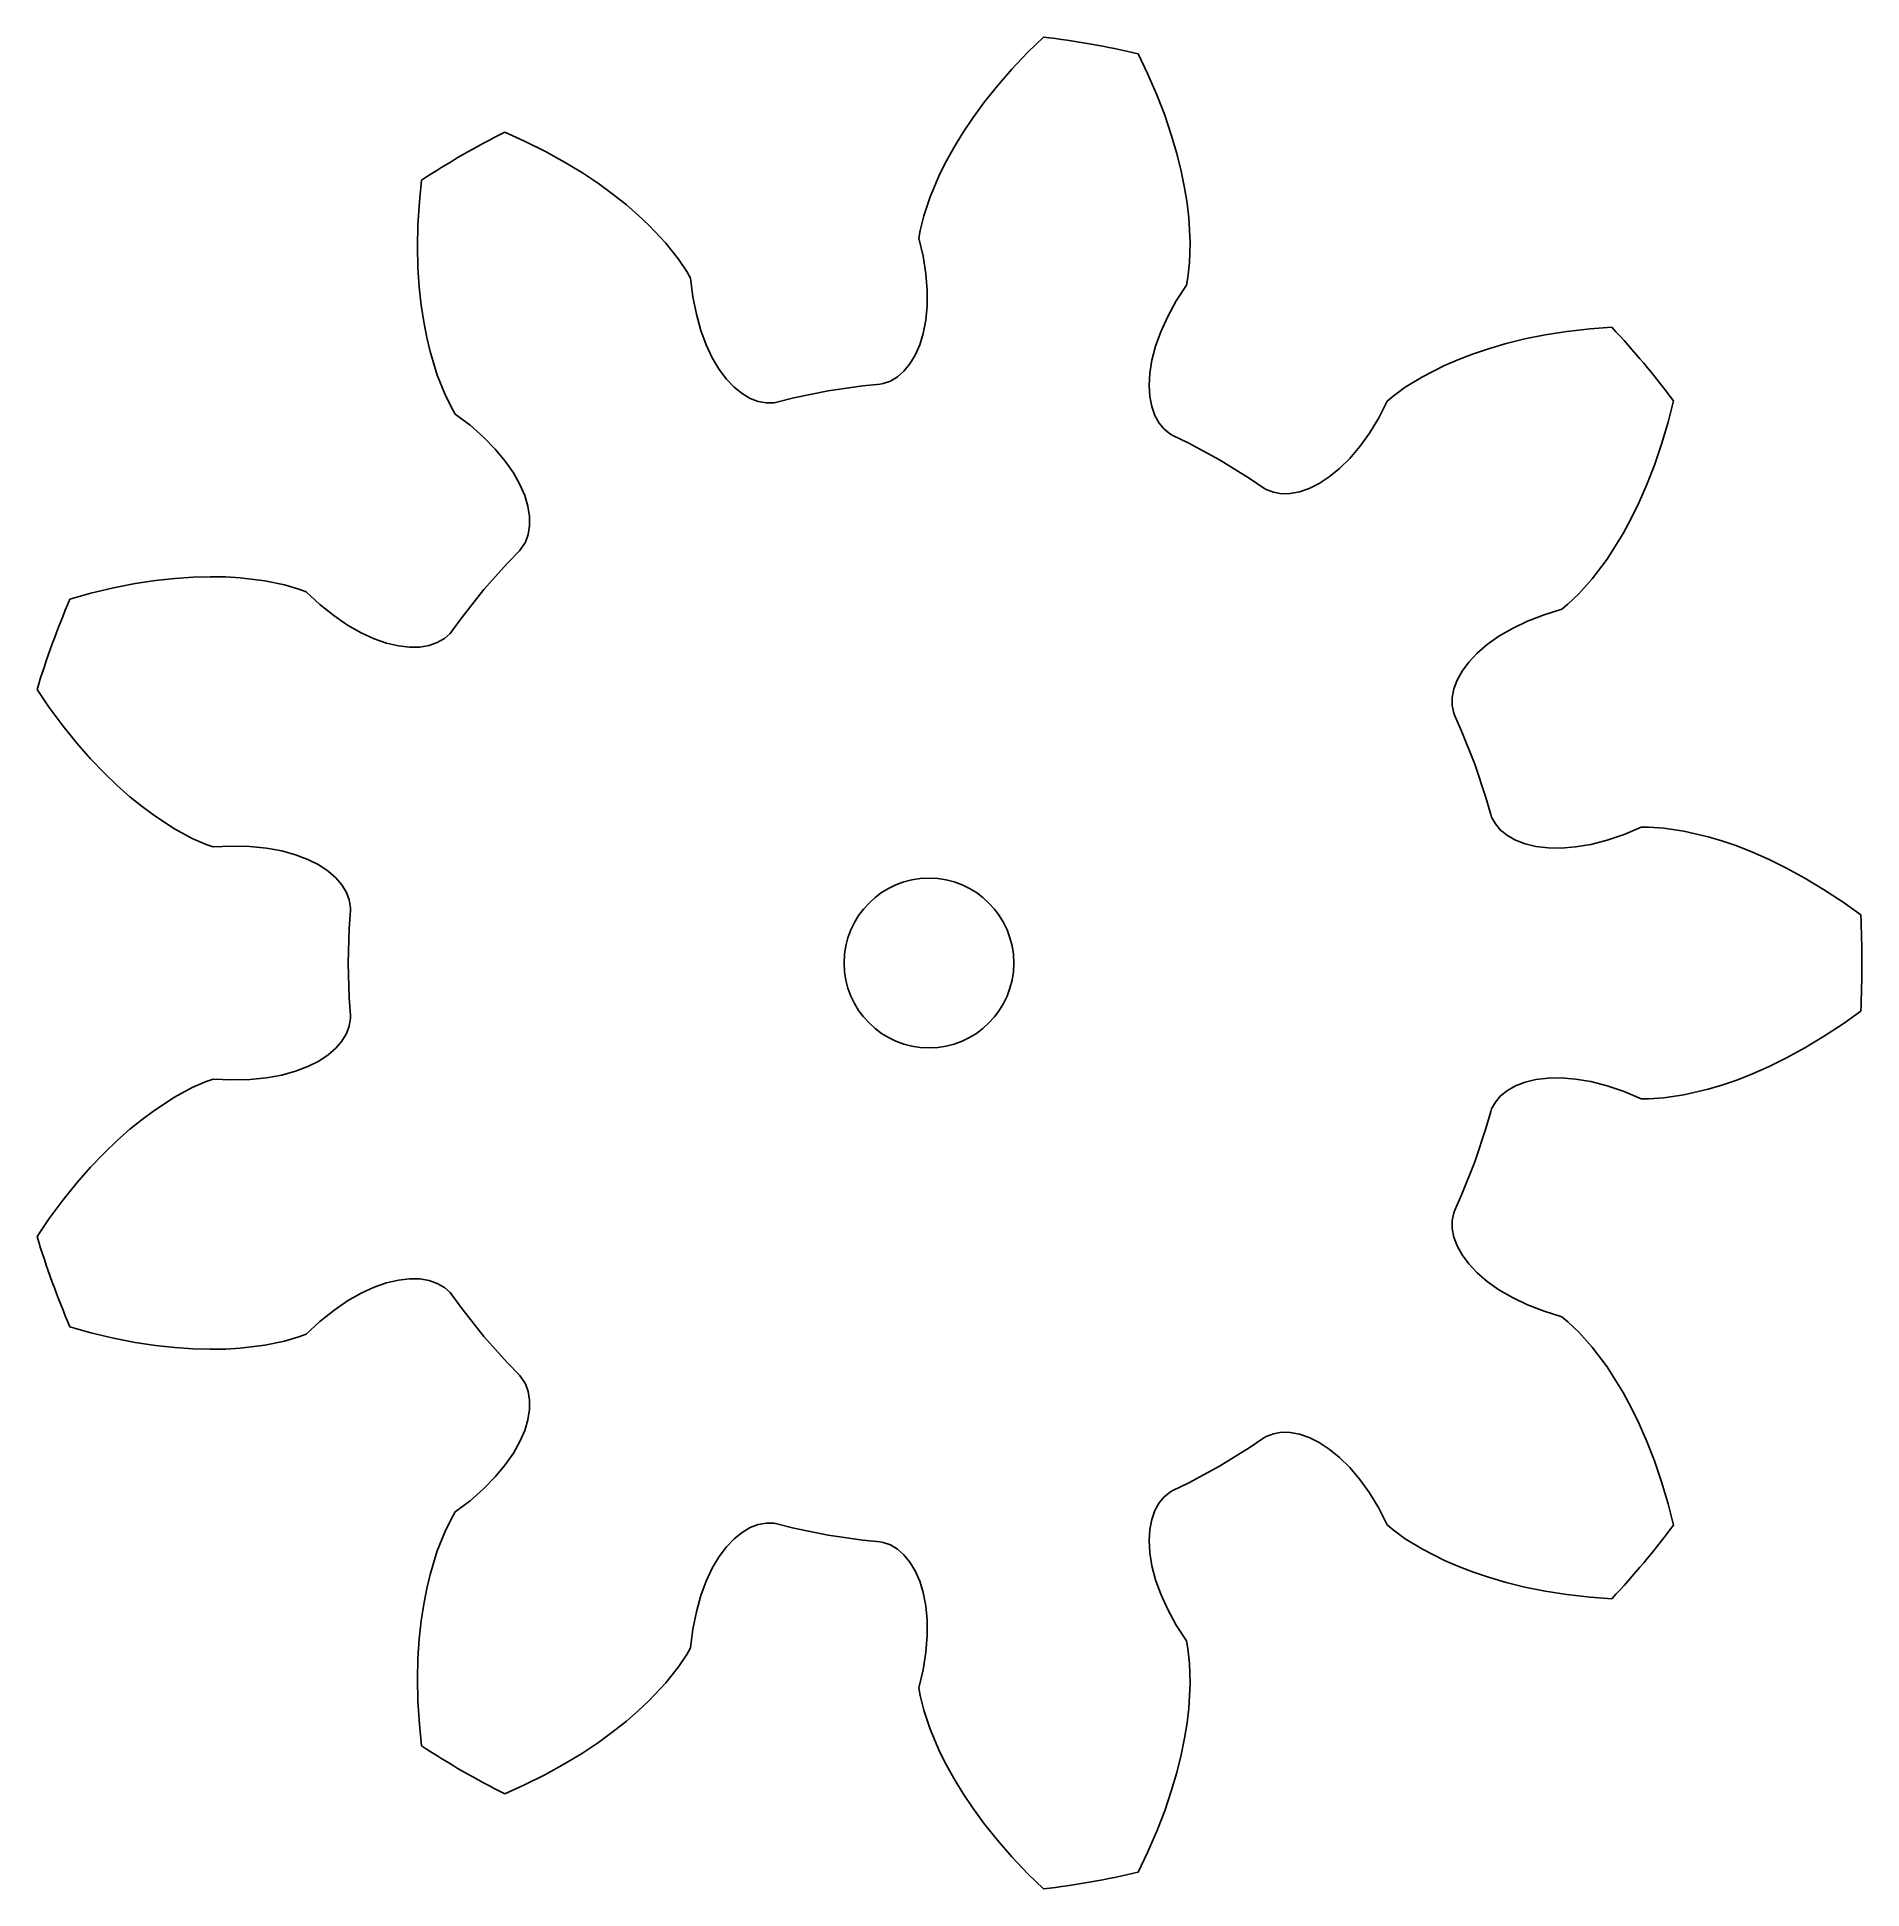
# Model space of a CAD drawing. Extents: x -10.5 to 11, y -10.9 to 10.9.
import ezdxf

# ---------------------------------------------------------------- set-up
doc = ezdxf.new("R2010")
doc.units = 0

msp = doc.modelspace()

# ---------------------------------------------------------------- linework, layer by layer
msp.add_circle((0, 0), 1)
msp.add_circle((0, 0), 1)
at = {"layer": 'layer0'}
for p, q in [((0.977, 10.538), (1.166, 10.737)), ((1.166, 10.737), (1.35, 10.917)), ((2.465, 10.72), (2.577, 10.488)), ((0.807, 10.343), (0.977, 10.538)), ((2.577, 10.488), (2.686, 10.237)), ((0.654, 10.153), (0.807, 10.343)), ((0.519, 9.967), (0.654, 10.153)), ((2.686, 10.237), (2.779, 9.995)), ((0.399, 9.789), (0.519, 9.967)), ((2.779, 9.995), (2.857, 9.764)), ((-5.002, 9.797), (-4.768, 9.691)), ((-4.768, 9.691), (-4.522, 9.569)), ((0.205, 9.457), (0.295, 9.619)), ((0.295, 9.619), (0.399, 9.789)), ((2.857, 9.764), (2.922, 9.544)), ((-4.522, 9.569), (-4.296, 9.443)), ((-4.296, 9.443), (-4.087, 9.316)), ((0.128, 9.305), (0.205, 9.457)), ((2.922, 9.544), (2.973, 9.335)), ((-6.009, 8.974), (-5.983, 9.231)), ((-4.087, 9.316), (-3.896, 9.189)), ((-3.896, 9.189), (-3.723, 9.062)), ((0.013, 9.034), (0.128, 9.305)), ((2.973, 9.335), (3.013, 9.14)), ((-6.026, 8.701), (-6.009, 8.974)), ((-3.723, 9.062), (-3.567, 8.938)), ((-0.062, 8.809), (0.013, 9.034)), ((3.013, 9.14), (3.042, 8.957)), ((3.042, 8.957), (3.062, 8.787)), ((-3.567, 8.938), (-3.427, 8.817)), ((-3.427, 8.817), (-3.303, 8.7)), ((-0.104, 8.637), (-0.062, 8.809)), ((3.062, 8.787), (3.078, 8.494)), ((-6.03, 8.442), (-6.026, 8.701)), ((-3.303, 8.7), (-3.102, 8.485)), ((-0.118, 8.547), (-0.104, 8.637)), ((-0.07, 8.334), (-0.118, 8.547)), ((-6.025, 8.198), (-6.03, 8.442)), ((-3.102, 8.485), (-2.955, 8.299)), ((-2.955, 8.299), (-2.857, 8.151)), ((-0.038, 8.125), (-0.07, 8.334)), ((3.078, 8.494), (3.071, 8.257)), ((-6.01, 7.969), (-6.025, 8.198)), ((-2.857, 8.151), (-2.812, 8.072)), ((-0.023, 7.929), (-0.038, 8.125)), ((3.051, 8.08), (3.035, 7.991)), ((3.071, 8.257), (3.051, 8.08)), ((-5.987, 7.755), (-6.01, 7.969)), ((-2.812, 8.072), (-2.785, 7.855)), ((-0.023, 7.746), (-0.023, 7.929)), ((3.035, 7.991), (2.916, 7.807)), ((-5.957, 7.558), (-5.987, 7.755)), ((-2.785, 7.855), (-2.743, 7.648)), ((-2.743, 7.648), (-2.691, 7.458)), ((-0.039, 7.577), (-0.023, 7.746)), ((2.916, 7.807), (2.814, 7.622)), ((-5.922, 7.376), (-5.957, 7.558)), ((-2.691, 7.458), (-2.627, 7.287)), ((-0.11, 7.286), (-0.068, 7.423)), ((-0.068, 7.423), (-0.039, 7.577)), ((2.733, 7.443), (2.671, 7.271)), ((2.814, 7.622), (2.733, 7.443)), ((7.266, 7.405), (7.522, 7.445)), ((7.522, 7.445), (7.795, 7.476)), ((7.795, 7.476), (8.051, 7.495)), ((-5.883, 7.21), (-5.922, 7.376)), ((-5.797, 6.929), (-5.883, 7.21)), ((-2.627, 7.287), (-2.555, 7.133)), ((-0.162, 7.165), (-0.11, 7.286)), ((2.671, 7.271), (2.628, 7.107)), ((6.409, 7.179), (6.598, 7.242)), ((6.598, 7.242), (6.804, 7.302)), ((6.804, 7.302), (7.027, 7.357)), ((7.027, 7.357), (7.266, 7.405)), ((-2.555, 7.133), (-2.475, 6.999)), ((-2.475, 6.999), (-2.389, 6.884)), ((-0.295, 6.976), (-0.224, 7.062)), ((-0.224, 7.062), (-0.162, 7.165)), ((2.628, 7.107), (2.603, 6.952)), ((5.817, 6.912), (6.079, 7.045)), ((6.079, 7.045), (6.236, 7.113)), ((6.236, 7.113), (6.409, 7.179)), ((-5.71, 6.709), (-5.797, 6.929)), ((-2.389, 6.884), (-2.298, 6.788)), ((-2.298, 6.788), (-2.204, 6.713)), ((-1.189, 6.746), (-0.781, 6.805)), ((-0.781, 6.805), (-0.576, 6.826)), ((-0.576, 6.826), (-0.542, 6.832)), ((-0.542, 6.832), (-0.455, 6.861)), ((-0.455, 6.861), (-0.372, 6.909)), ((-0.372, 6.909), (-0.295, 6.976)), ((2.603, 6.952), (2.595, 6.809)), ((2.595, 6.809), (2.603, 6.678)), ((5.472, 6.683), (5.615, 6.788)), ((5.615, 6.788), (5.817, 6.912)), ((-5.631, 6.549), (-5.71, 6.709)), ((-2.204, 6.713), (-2.109, 6.656)), ((-2.109, 6.656), (-2.013, 6.62)), ((-2.013, 6.62), (-1.919, 6.603)), ((-1.919, 6.603), (-1.827, 6.606)), ((-1.827, 6.606), (-1.794, 6.611)), ((-1.794, 6.611), (-1.593, 6.662)), ((-1.593, 6.662), (-1.189, 6.746)), ((2.603, 6.678), (2.626, 6.559)), ((2.626, 6.559), (2.663, 6.455)), ((5.303, 6.429), (5.403, 6.624)), ((5.403, 6.624), (5.472, 6.683)), ((8.779, 6.628), (8.716, 6.378)), ((-5.585, 6.471), (-5.631, 6.549)), ((-5.41, 6.339), (-5.585, 6.471)), ((-5.252, 6.2), (-5.41, 6.339)), ((2.663, 6.455), (2.713, 6.365)), ((2.713, 6.365), (2.774, 6.292)), ((5.194, 6.248), (5.303, 6.429)), ((8.716, 6.378), (8.638, 6.115)), ((-5.114, 6.059), (-5.252, 6.2)), ((2.774, 6.292), (2.846, 6.235)), ((2.846, 6.235), (2.876, 6.218)), ((2.876, 6.218), (3.062, 6.128)), ((3.062, 6.128), (3.425, 5.932)), ((5.079, 6.088), (5.194, 6.248)), ((8.638, 6.115), (8.554, 5.87)), ((-4.997, 5.918), (-5.114, 6.059)), ((-4.9, 5.779), (-4.997, 5.918)), ((3.425, 5.932), (3.776, 5.715)), ((4.84, 5.829), (4.961, 5.949)), ((4.961, 5.949), (5.079, 6.088)), ((-4.824, 5.643), (-4.9, 5.779)), ((3.776, 5.715), (3.947, 5.599)), ((4.599, 5.652), (4.719, 5.731)), ((4.719, 5.731), (4.84, 5.829)), ((8.554, 5.87), (8.465, 5.643)), ((-4.767, 5.511), (-4.824, 5.643)), ((-4.73, 5.385), (-4.767, 5.511)), ((3.947, 5.599), (3.976, 5.582)), ((3.976, 5.582), (4.062, 5.549)), ((4.062, 5.549), (4.156, 5.532)), ((4.156, 5.532), (4.258, 5.534)), ((4.258, 5.534), (4.367, 5.554)), ((4.367, 5.554), (4.481, 5.593)), ((4.481, 5.593), (4.599, 5.652)), ((8.465, 5.643), (8.373, 5.433)), ((-4.711, 5.265), (-4.73, 5.385)), ((-4.71, 5.155), (-4.711, 5.265)), ((8.373, 5.433), (8.278, 5.24)), ((-4.759, 4.963), (-4.726, 5.053)), ((-4.726, 5.053), (-4.71, 5.155)), ((8.183, 5.065), (8.088, 4.906)), ((8.278, 5.24), (8.183, 5.065)), ((-4.973, 4.711), (-4.829, 4.859)), ((-4.829, 4.859), (-4.807, 4.885)), ((-4.807, 4.885), (-4.759, 4.963)), ((8.088, 4.906), (7.994, 4.763)), ((-5.247, 4.403), (-4.973, 4.711)), ((7.994, 4.763), (7.817, 4.528)), ((-9.881, 4.359), (-9.615, 4.423)), ((-9.615, 4.423), (-9.361, 4.473)), ((-9.361, 4.473), (-9.12, 4.51)), ((-9.12, 4.51), (-8.891, 4.535)), ((-8.891, 4.535), (-8.677, 4.549)), ((-8.677, 4.549), (-8.477, 4.554)), ((-8.477, 4.554), (-8.292, 4.551)), ((-8.292, 4.551), (-8.122, 4.541)), ((-8.122, 4.541), (-7.83, 4.506)), ((-7.83, 4.506), (-7.598, 4.458)), ((-7.598, 4.458), (-7.428, 4.408)), ((-7.428, 4.408), (-7.343, 4.376)), ((-7.343, 4.376), (-7.182, 4.227)), ((-5.503, 4.079), (-5.247, 4.403)), ((7.817, 4.528), (7.66, 4.351)), ((-10.129, 4.289), (-9.881, 4.359)), ((-7.182, 4.227), (-7.018, 4.095)), ((7.461, 4.171), (7.252, 4.106)), ((7.531, 4.229), (7.461, 4.171)), ((7.66, 4.351), (7.531, 4.229)), ((-7.018, 4.095), (-6.855, 3.984)), ((-6.855, 3.984), (-6.696, 3.893)), ((-5.624, 3.912), (-5.503, 4.079)), ((6.878, 3.945), (6.72, 3.853)), ((7.055, 4.03), (6.878, 3.945)), ((7.252, 4.106), (7.055, 4.03)), ((-6.696, 3.893), (-6.542, 3.822)), ((-6.542, 3.822), (-6.395, 3.771)), ((-6.395, 3.771), (-6.255, 3.738)), ((-6.255, 3.738), (-6.124, 3.723)), ((-6.124, 3.723), (-6.003, 3.725)), ((-6.003, 3.725), (-5.894, 3.744)), ((-5.894, 3.744), (-5.797, 3.777)), ((-5.797, 3.777), (-5.714, 3.825)), ((-5.714, 3.825), (-5.646, 3.886)), ((-5.646, 3.886), (-5.624, 3.912)), ((6.581, 3.755), (6.463, 3.653)), ((6.72, 3.853), (6.581, 3.755)), ((6.365, 3.548), (6.286, 3.442)), ((6.463, 3.653), (6.365, 3.548)), ((6.228, 3.336), (6.189, 3.233)), ((6.286, 3.442), (6.228, 3.336)), ((-10.372, 3.012), (-10.516, 3.225)), ((6.189, 3.233), (6.17, 3.132)), ((6.17, 3.132), (6.17, 3.036)), ((-10.208, 2.792), (-10.372, 3.012)), ((6.17, 3.036), (6.188, 2.947)), ((6.188, 2.947), (6.199, 2.915)), ((6.199, 2.915), (6.284, 2.726)), ((-10.046, 2.591), (-10.208, 2.792)), ((6.284, 2.726), (6.437, 2.343)), ((-9.885, 2.407), (-10.046, 2.591)), ((-9.726, 2.241), (-9.885, 2.407)), ((-9.571, 2.093), (-9.726, 2.241)), ((6.437, 2.343), (6.566, 1.951)), ((-9.422, 1.96), (-9.571, 2.093)), ((-9.278, 1.844), (-9.422, 1.96)), ((-9.141, 1.742), (-9.278, 1.844)), ((6.566, 1.951), (6.623, 1.752)), ((6.623, 1.752), (6.634, 1.72)), ((-8.895, 1.581), (-9.141, 1.742)), ((-8.686, 1.469), (-8.895, 1.581)), ((6.634, 1.72), (6.678, 1.64)), ((6.678, 1.64), (6.74, 1.566)), ((6.74, 1.566), (6.819, 1.502)), ((8.195, 1.516), (8.397, 1.601)), ((8.397, 1.601), (8.488, 1.602)), ((8.488, 1.602), (8.665, 1.591)), ((8.665, 1.591), (8.899, 1.556)), ((8.899, 1.556), (9.185, 1.489)), ((-8.524, 1.398), (-8.686, 1.469)), ((-8.438, 1.368), (-8.524, 1.398)), ((-8.219, 1.378), (-8.438, 1.368)), ((-8.008, 1.374), (-8.219, 1.378)), ((-7.812, 1.355), (-8.008, 1.374)), ((-7.632, 1.322), (-7.812, 1.355)), ((-7.469, 1.277), (-7.632, 1.322)), ((6.819, 1.502), (6.915, 1.447)), ((6.915, 1.447), (7.028, 1.404)), ((7.028, 1.404), (7.156, 1.373)), ((7.156, 1.373), (7.299, 1.356)), ((7.299, 1.356), (7.455, 1.354)), ((7.455, 1.354), (7.624, 1.368)), ((7.624, 1.368), (7.804, 1.399)), ((7.804, 1.399), (7.995, 1.448)), ((7.995, 1.448), (8.195, 1.516)), ((9.185, 1.489), (9.349, 1.441)), ((9.349, 1.441), (9.524, 1.38)), ((9.524, 1.38), (9.71, 1.307)), ((-7.322, 1.222), (-7.469, 1.277)), ((-7.194, 1.157), (-7.322, 1.222)), ((-7.084, 1.084), (-7.194, 1.157)), ((9.71, 1.307), (9.906, 1.22)), ((9.906, 1.22), (10.112, 1.119)), ((10.112, 1.119), (10.326, 1.002)), ((-6.993, 1.005), (-7.084, 1.084)), ((-6.921, 0.921), (-6.993, 1.005)), ((-6.869, 0.833), (-6.921, 0.921)), ((10.326, 1.002), (10.548, 0.868)), ((-6.836, 0.743), (-6.869, 0.833)), ((-6.822, 0.652), (-6.836, 0.743)), ((10.548, 0.868), (10.777, 0.717)), ((10.777, 0.717), (10.985, 0.566)), ((-6.838, 0.412), (-6.822, 0.619)), ((-6.822, 0.619), (-6.822, 0.652)), ((-6.85, 0), (-6.838, 0.412)), ((-6.838, -0.412), (-6.85, 0)), ((-6.822, -0.619), (-6.838, -0.412)), ((-6.836, -0.743), (-6.822, -0.652)), ((-6.822, -0.652), (-6.822, -0.619)), ((10.985, -0.566), (10.777, -0.717)), ((-6.921, -0.921), (-6.869, -0.833)), ((-6.869, -0.833), (-6.836, -0.743)), ((10.548, -0.868), (10.326, -1.002)), ((10.777, -0.717), (10.548, -0.868)), ((-7.194, -1.157), (-7.084, -1.084)), ((-7.084, -1.084), (-6.993, -1.005)), ((-6.993, -1.005), (-6.921, -0.921)), ((10.326, -1.002), (10.112, -1.119)), ((-7.632, -1.322), (-7.469, -1.277)), ((-7.469, -1.277), (-7.322, -1.222)), ((-7.322, -1.222), (-7.194, -1.157)), ((9.71, -1.307), (9.524, -1.38)), ((9.906, -1.22), (9.71, -1.307)), ((10.112, -1.119), (9.906, -1.22)), ((-8.895, -1.581), (-8.686, -1.469)), ((-8.686, -1.469), (-8.524, -1.398)), ((-8.524, -1.398), (-8.438, -1.368)), ((-8.438, -1.368), (-8.219, -1.378)), ((-8.219, -1.378), (-8.008, -1.374)), ((-8.008, -1.374), (-7.812, -1.355)), ((-7.812, -1.355), (-7.632, -1.322)), ((6.819, -1.502), (6.74, -1.566)), ((6.915, -1.447), (6.819, -1.502)), ((7.028, -1.404), (6.915, -1.447)), ((7.156, -1.373), (7.028, -1.404)), ((7.299, -1.356), (7.156, -1.373)), ((7.455, -1.354), (7.299, -1.356)), ((7.624, -1.368), (7.455, -1.354)), ((7.804, -1.399), (7.624, -1.368)), ((7.995, -1.448), (7.804, -1.399)), ((8.195, -1.516), (7.995, -1.448)), ((8.397, -1.601), (8.195, -1.516)), ((9.185, -1.489), (8.899, -1.556)), ((9.349, -1.441), (9.185, -1.489)), ((9.524, -1.38), (9.349, -1.441)), ((-9.278, -1.844), (-9.141, -1.742)), ((-9.141, -1.742), (-8.895, -1.581)), ((6.634, -1.72), (6.623, -1.752)), ((6.678, -1.64), (6.634, -1.72)), ((6.74, -1.566), (6.678, -1.64)), ((8.488, -1.602), (8.397, -1.601)), ((8.665, -1.591), (8.488, -1.602)), ((8.899, -1.556), (8.665, -1.591)), ((-9.571, -2.093), (-9.422, -1.96)), ((-9.422, -1.96), (-9.278, -1.844)), ((6.566, -1.951), (6.437, -2.343)), ((6.623, -1.752), (6.566, -1.951)), ((-9.726, -2.241), (-9.571, -2.093)), ((-9.885, -2.407), (-9.726, -2.241)), ((6.437, -2.343), (6.284, -2.726)), ((-10.208, -2.792), (-10.046, -2.591)), ((-10.046, -2.591), (-9.885, -2.407)), ((-10.372, -3.012), (-10.208, -2.792)), ((6.284, -2.726), (6.199, -2.915)), ((-10.516, -3.225), (-10.372, -3.012)), ((6.188, -2.947), (6.17, -3.036)), ((6.17, -3.036), (6.17, -3.132)), ((6.199, -2.915), (6.188, -2.947)), ((6.17, -3.132), (6.189, -3.233)), ((6.189, -3.233), (6.228, -3.336)), ((6.228, -3.336), (6.286, -3.442)), ((6.286, -3.442), (6.365, -3.548)), ((6.365, -3.548), (6.463, -3.653)), ((6.463, -3.653), (6.581, -3.755)), ((-6.696, -3.893), (-6.855, -3.984)), ((-6.542, -3.822), (-6.696, -3.893)), ((-6.395, -3.771), (-6.542, -3.822)), ((-6.255, -3.738), (-6.395, -3.771)), ((-6.124, -3.723), (-6.255, -3.738)), ((-6.003, -3.725), (-6.124, -3.723)), ((-5.894, -3.744), (-6.003, -3.725)), ((-5.797, -3.777), (-5.894, -3.744)), ((-5.714, -3.825), (-5.797, -3.777)), ((-5.646, -3.886), (-5.714, -3.825)), ((-5.624, -3.912), (-5.646, -3.886)), ((-5.503, -4.079), (-5.624, -3.912)), ((6.581, -3.755), (6.72, -3.853)), ((6.72, -3.853), (6.878, -3.945)), ((-7.018, -4.095), (-7.182, -4.227)), ((-6.855, -3.984), (-7.018, -4.095)), ((-5.247, -4.403), (-5.503, -4.079)), ((6.878, -3.945), (7.055, -4.03)), ((7.055, -4.03), (7.252, -4.106)), ((7.252, -4.106), (7.461, -4.171)), ((-9.881, -4.359), (-10.129, -4.289)), ((-9.615, -4.423), (-9.881, -4.359)), ((-7.182, -4.227), (-7.343, -4.376)), ((7.461, -4.171), (7.531, -4.229)), ((7.531, -4.229), (7.66, -4.351)), ((7.66, -4.351), (7.817, -4.528)), ((-9.361, -4.473), (-9.615, -4.423)), ((-9.12, -4.51), (-9.361, -4.473)), ((-8.891, -4.535), (-9.12, -4.51)), ((-8.677, -4.549), (-8.891, -4.535)), ((-8.477, -4.554), (-8.677, -4.549)), ((-8.292, -4.551), (-8.477, -4.554)), ((-8.122, -4.541), (-8.292, -4.551)), ((-7.83, -4.506), (-8.122, -4.541)), ((-7.598, -4.458), (-7.83, -4.506)), ((-7.428, -4.408), (-7.598, -4.458)), ((-7.343, -4.376), (-7.428, -4.408)), ((-4.973, -4.711), (-5.247, -4.403)), ((7.817, -4.528), (7.994, -4.763)), ((-4.829, -4.859), (-4.973, -4.711)), ((7.994, -4.763), (8.088, -4.906)), ((-4.807, -4.885), (-4.829, -4.859)), ((-4.759, -4.963), (-4.807, -4.885)), ((-4.726, -5.053), (-4.759, -4.963)), ((8.088, -4.906), (8.183, -5.065)), ((-4.71, -5.155), (-4.726, -5.053)), ((-4.711, -5.265), (-4.71, -5.155)), ((8.183, -5.065), (8.278, -5.24)), ((8.278, -5.24), (8.373, -5.433)), ((-4.767, -5.511), (-4.73, -5.385)), ((-4.73, -5.385), (-4.711, -5.265)), ((8.373, -5.433), (8.465, -5.643)), ((-4.9, -5.779), (-4.824, -5.643)), ((-4.824, -5.643), (-4.767, -5.511)), ((3.947, -5.599), (3.776, -5.715)), ((3.976, -5.582), (3.947, -5.599)), ((4.062, -5.549), (3.976, -5.582)), ((4.156, -5.532), (4.062, -5.549)), ((4.258, -5.534), (4.156, -5.532)), ((4.367, -5.554), (4.258, -5.534)), ((4.481, -5.593), (4.367, -5.554)), ((4.599, -5.652), (4.481, -5.593)), ((4.719, -5.731), (4.599, -5.652)), ((8.465, -5.643), (8.554, -5.87)), ((-4.997, -5.918), (-4.9, -5.779)), ((3.776, -5.715), (3.425, -5.932)), ((4.84, -5.829), (4.719, -5.731)), ((4.961, -5.949), (4.84, -5.829)), ((8.554, -5.87), (8.638, -6.115)), ((-5.252, -6.2), (-5.114, -6.059)), ((-5.114, -6.059), (-4.997, -5.918)), ((3.425, -5.932), (3.062, -6.128)), ((5.079, -6.088), (4.961, -5.949)), ((5.194, -6.248), (5.079, -6.088)), ((-5.41, -6.339), (-5.252, -6.2)), ((2.774, -6.292), (2.713, -6.365)), ((2.846, -6.235), (2.774, -6.292)), ((2.876, -6.218), (2.846, -6.235)), ((3.062, -6.128), (2.876, -6.218)), ((5.303, -6.429), (5.194, -6.248)), ((8.638, -6.115), (8.716, -6.378)), ((-5.71, -6.709), (-5.631, -6.549)), ((-5.631, -6.549), (-5.585, -6.471)), ((-5.585, -6.471), (-5.41, -6.339)), ((2.663, -6.455), (2.626, -6.559)), ((2.713, -6.365), (2.663, -6.455)), ((5.403, -6.624), (5.303, -6.429)), ((8.716, -6.378), (8.779, -6.628)), ((-5.797, -6.929), (-5.71, -6.709)), ((-2.204, -6.713), (-2.298, -6.788)), ((-2.109, -6.656), (-2.204, -6.713)), ((-2.013, -6.62), (-2.109, -6.656)), ((-1.919, -6.603), (-2.013, -6.62)), ((-1.827, -6.606), (-1.919, -6.603)), ((-1.794, -6.611), (-1.827, -6.606)), ((-1.593, -6.662), (-1.794, -6.611)), ((-1.189, -6.746), (-1.593, -6.662)), ((-0.781, -6.805), (-1.189, -6.746)), ((2.603, -6.678), (2.595, -6.809)), ((2.626, -6.559), (2.603, -6.678)), ((5.472, -6.683), (5.403, -6.624)), ((5.615, -6.788), (5.472, -6.683)), ((-5.883, -7.21), (-5.797, -6.929)), ((-2.389, -6.884), (-2.475, -6.999)), ((-2.298, -6.788), (-2.389, -6.884)), ((-0.576, -6.826), (-0.781, -6.805)), ((-0.542, -6.832), (-0.576, -6.826)), ((-0.455, -6.861), (-0.542, -6.832)), ((-0.372, -6.909), (-0.455, -6.861)), ((-0.295, -6.976), (-0.372, -6.909)), ((-0.224, -7.062), (-0.295, -6.976)), ((2.595, -6.809), (2.603, -6.952)), ((2.603, -6.952), (2.628, -7.107)), ((5.817, -6.912), (5.615, -6.788)), ((6.079, -7.045), (5.817, -6.912)), ((-2.555, -7.133), (-2.627, -7.287)), ((-2.475, -6.999), (-2.555, -7.133)), ((-0.162, -7.165), (-0.224, -7.062)), ((-0.11, -7.286), (-0.162, -7.165)), ((2.628, -7.107), (2.671, -7.271)), ((6.236, -7.113), (6.079, -7.045)), ((6.409, -7.179), (6.236, -7.113)), ((6.598, -7.242), (6.409, -7.179)), ((-5.957, -7.558), (-5.922, -7.376)), ((-5.922, -7.376), (-5.883, -7.21)), ((-2.627, -7.287), (-2.691, -7.458)), ((-0.068, -7.423), (-0.11, -7.286)), ((2.671, -7.271), (2.733, -7.443)), ((6.804, -7.302), (6.598, -7.242)), ((7.027, -7.357), (6.804, -7.302)), ((7.266, -7.405), (7.027, -7.357)), ((7.522, -7.445), (7.266, -7.405)), ((-5.987, -7.755), (-5.957, -7.558)), ((-2.691, -7.458), (-2.743, -7.648)), ((-0.039, -7.577), (-0.068, -7.423)), ((-0.023, -7.746), (-0.039, -7.577)), ((2.733, -7.443), (2.814, -7.622)), ((2.814, -7.622), (2.916, -7.807)), ((7.795, -7.476), (7.522, -7.445)), ((8.051, -7.495), (7.795, -7.476)), ((-6.01, -7.969), (-5.987, -7.755)), ((-2.785, -7.855), (-2.812, -8.072)), ((-2.743, -7.648), (-2.785, -7.855)), ((-0.023, -7.929), (-0.023, -7.746)), ((2.916, -7.807), (3.035, -7.991)), ((-6.025, -8.198), (-6.01, -7.969)), ((-2.812, -8.072), (-2.857, -8.151)), ((-0.038, -8.125), (-0.023, -7.929)), ((3.035, -7.991), (3.051, -8.08)), ((-6.03, -8.442), (-6.025, -8.198)), ((-2.857, -8.151), (-2.955, -8.299)), ((-0.07, -8.334), (-0.038, -8.125)), ((3.051, -8.08), (3.071, -8.257)), ((3.071, -8.257), (3.078, -8.494)), ((-6.026, -8.701), (-6.03, -8.442)), ((-3.102, -8.485), (-3.303, -8.7)), ((-2.955, -8.299), (-3.102, -8.485)), ((-0.118, -8.547), (-0.07, -8.334)), ((3.078, -8.494), (3.062, -8.787)), ((-6.009, -8.974), (-6.026, -8.701)), ((-3.303, -8.7), (-3.427, -8.817)), ((-0.104, -8.637), (-0.118, -8.547)), ((-0.062, -8.809), (-0.104, -8.637)), ((-3.567, -8.938), (-3.723, -9.062)), ((-3.427, -8.817), (-3.567, -8.938)), ((0.013, -9.034), (-0.062, -8.809)), ((3.062, -8.787), (3.042, -8.957)), ((-5.983, -9.231), (-6.009, -8.974)), ((-3.723, -9.062), (-3.896, -9.189)), ((0.128, -9.305), (0.013, -9.034)), ((3.013, -9.14), (2.973, -9.335)), ((3.042, -8.957), (3.013, -9.14)), ((-4.087, -9.316), (-4.296, -9.443)), ((-3.896, -9.189), (-4.087, -9.316)), ((0.205, -9.457), (0.128, -9.305)), ((2.973, -9.335), (2.922, -9.544)), ((-4.522, -9.569), (-4.768, -9.691)), ((-4.296, -9.443), (-4.522, -9.569)), ((0.295, -9.619), (0.205, -9.457)), ((2.922, -9.544), (2.857, -9.764)), ((-4.768, -9.691), (-5.002, -9.797)), ((0.399, -9.789), (0.295, -9.619)), ((0.519, -9.967), (0.399, -9.789)), ((2.857, -9.764), (2.779, -9.995)), ((0.654, -10.153), (0.519, -9.967)), ((2.779, -9.995), (2.686, -10.237)), ((0.807, -10.343), (0.654, -10.153)), ((2.686, -10.237), (2.577, -10.488)), ((0.977, -10.538), (0.807, -10.343)), ((1.166, -10.737), (0.977, -10.538)), ((2.577, -10.488), (2.465, -10.72)), ((1.35, -10.917), (1.166, -10.737))]:
    msp.add_line(p, q, dxfattribs=at)
for start, end in [(77.0505, 82.9495), (117.0505, 122.9495), (37.0505, 42.9495), (157.0505, 162.9495), (357.0505, 362.9495), (197.0505, 202.9495), (317.0505, 322.9495), (237.0505, 242.9495), (277.0505, 282.9495)]:
    msp.add_arc((0, 0), 11, start, end, dxfattribs=at)
at = {"layer": 'layer1'}
for p, q in [((0.977, 10.538), (1.166, 10.737)), ((1.166, 10.737), (1.35, 10.917)), ((2.465, 10.72), (2.577, 10.488)), ((0.807, 10.343), (0.977, 10.538)), ((2.577, 10.488), (2.686, 10.237)), ((0.654, 10.153), (0.807, 10.343)), ((0.519, 9.967), (0.654, 10.153)), ((2.686, 10.237), (2.779, 9.995)), ((0.399, 9.789), (0.519, 9.967)), ((2.779, 9.995), (2.857, 9.764)), ((-5.002, 9.797), (-4.768, 9.691)), ((-4.768, 9.691), (-4.522, 9.569)), ((0.205, 9.457), (0.295, 9.619)), ((0.295, 9.619), (0.399, 9.789)), ((2.857, 9.764), (2.922, 9.544)), ((-4.522, 9.569), (-4.296, 9.443)), ((-4.296, 9.443), (-4.087, 9.316)), ((0.128, 9.305), (0.205, 9.457)), ((2.922, 9.544), (2.973, 9.335)), ((-6.009, 8.974), (-5.983, 9.231)), ((-4.087, 9.316), (-3.896, 9.189)), ((-3.896, 9.189), (-3.723, 9.062)), ((0.013, 9.034), (0.128, 9.305)), ((2.973, 9.335), (3.013, 9.14)), ((-6.026, 8.701), (-6.009, 8.974)), ((-3.723, 9.062), (-3.567, 8.938)), ((-0.062, 8.809), (0.013, 9.034)), ((3.013, 9.14), (3.042, 8.957)), ((3.042, 8.957), (3.062, 8.787)), ((-3.567, 8.938), (-3.427, 8.817)), ((-3.427, 8.817), (-3.303, 8.7)), ((-0.104, 8.637), (-0.062, 8.809)), ((3.062, 8.787), (3.078, 8.494)), ((-6.03, 8.442), (-6.026, 8.701)), ((-3.303, 8.7), (-3.102, 8.485)), ((-0.118, 8.547), (-0.104, 8.637)), ((-0.07, 8.334), (-0.118, 8.547)), ((-6.025, 8.198), (-6.03, 8.442)), ((-3.102, 8.485), (-2.955, 8.299)), ((-2.955, 8.299), (-2.857, 8.151)), ((-0.038, 8.125), (-0.07, 8.334)), ((3.078, 8.494), (3.071, 8.257)), ((-6.01, 7.969), (-6.025, 8.198)), ((-2.857, 8.151), (-2.812, 8.072)), ((-0.023, 7.929), (-0.038, 8.125)), ((3.051, 8.08), (3.035, 7.991)), ((3.071, 8.257), (3.051, 8.08)), ((-5.987, 7.755), (-6.01, 7.969)), ((-2.812, 8.072), (-2.785, 7.855)), ((-0.023, 7.746), (-0.023, 7.929)), ((3.035, 7.991), (2.916, 7.807)), ((-5.957, 7.558), (-5.987, 7.755)), ((-2.785, 7.855), (-2.743, 7.648)), ((-2.743, 7.648), (-2.691, 7.458)), ((-0.039, 7.577), (-0.023, 7.746)), ((2.916, 7.807), (2.814, 7.622)), ((-5.922, 7.376), (-5.957, 7.558)), ((-2.691, 7.458), (-2.627, 7.287)), ((-0.11, 7.286), (-0.068, 7.423)), ((-0.068, 7.423), (-0.039, 7.577)), ((2.733, 7.443), (2.671, 7.271)), ((2.814, 7.622), (2.733, 7.443)), ((7.266, 7.405), (7.522, 7.445)), ((7.522, 7.445), (7.795, 7.476)), ((7.795, 7.476), (8.051, 7.495)), ((-5.883, 7.21), (-5.922, 7.376)), ((-5.797, 6.929), (-5.883, 7.21)), ((-2.627, 7.287), (-2.555, 7.133)), ((-0.162, 7.165), (-0.11, 7.286)), ((2.671, 7.271), (2.628, 7.107)), ((6.409, 7.179), (6.598, 7.242)), ((6.598, 7.242), (6.804, 7.302)), ((6.804, 7.302), (7.027, 7.357)), ((7.027, 7.357), (7.266, 7.405)), ((-2.555, 7.133), (-2.475, 6.999)), ((-2.475, 6.999), (-2.389, 6.884)), ((-0.295, 6.976), (-0.224, 7.062)), ((-0.224, 7.062), (-0.162, 7.165)), ((2.628, 7.107), (2.603, 6.952)), ((5.817, 6.912), (6.079, 7.045)), ((6.079, 7.045), (6.236, 7.113)), ((6.236, 7.113), (6.409, 7.179)), ((-5.71, 6.709), (-5.797, 6.929)), ((-2.389, 6.884), (-2.298, 6.788)), ((-2.298, 6.788), (-2.204, 6.713)), ((-1.189, 6.746), (-0.781, 6.805)), ((-0.781, 6.805), (-0.576, 6.826)), ((-0.576, 6.826), (-0.542, 6.832)), ((-0.542, 6.832), (-0.455, 6.861)), ((-0.455, 6.861), (-0.372, 6.909)), ((-0.372, 6.909), (-0.295, 6.976)), ((2.603, 6.952), (2.595, 6.809)), ((2.595, 6.809), (2.603, 6.678)), ((5.472, 6.683), (5.615, 6.788)), ((5.615, 6.788), (5.817, 6.912)), ((-5.631, 6.549), (-5.71, 6.709)), ((-2.204, 6.713), (-2.109, 6.656)), ((-2.109, 6.656), (-2.013, 6.62)), ((-2.013, 6.62), (-1.919, 6.603)), ((-1.919, 6.603), (-1.827, 6.606)), ((-1.827, 6.606), (-1.794, 6.611)), ((-1.794, 6.611), (-1.593, 6.662)), ((-1.593, 6.662), (-1.189, 6.746)), ((2.603, 6.678), (2.626, 6.559)), ((2.626, 6.559), (2.663, 6.455)), ((5.303, 6.429), (5.403, 6.624)), ((5.403, 6.624), (5.472, 6.683)), ((8.779, 6.628), (8.716, 6.378)), ((-5.585, 6.471), (-5.631, 6.549)), ((-5.41, 6.339), (-5.585, 6.471)), ((-5.252, 6.2), (-5.41, 6.339)), ((2.663, 6.455), (2.713, 6.365)), ((2.713, 6.365), (2.774, 6.292)), ((5.194, 6.248), (5.303, 6.429)), ((8.716, 6.378), (8.638, 6.115)), ((-5.114, 6.059), (-5.252, 6.2)), ((2.774, 6.292), (2.846, 6.235)), ((2.846, 6.235), (2.876, 6.218)), ((2.876, 6.218), (3.062, 6.128)), ((3.062, 6.128), (3.425, 5.932)), ((5.079, 6.088), (5.194, 6.248)), ((8.638, 6.115), (8.554, 5.87)), ((-4.997, 5.918), (-5.114, 6.059)), ((-4.9, 5.779), (-4.997, 5.918)), ((3.425, 5.932), (3.776, 5.715)), ((4.84, 5.829), (4.961, 5.949)), ((4.961, 5.949), (5.079, 6.088)), ((-4.824, 5.643), (-4.9, 5.779)), ((3.776, 5.715), (3.947, 5.599)), ((4.599, 5.652), (4.719, 5.731)), ((4.719, 5.731), (4.84, 5.829)), ((8.554, 5.87), (8.465, 5.643)), ((-4.767, 5.511), (-4.824, 5.643)), ((-4.73, 5.385), (-4.767, 5.511)), ((3.947, 5.599), (3.976, 5.582)), ((3.976, 5.582), (4.062, 5.549)), ((4.062, 5.549), (4.156, 5.532)), ((4.156, 5.532), (4.258, 5.534)), ((4.258, 5.534), (4.367, 5.554)), ((4.367, 5.554), (4.481, 5.593)), ((4.481, 5.593), (4.599, 5.652)), ((8.465, 5.643), (8.373, 5.433)), ((-4.711, 5.265), (-4.73, 5.385)), ((-4.71, 5.155), (-4.711, 5.265)), ((8.373, 5.433), (8.278, 5.24)), ((-4.759, 4.963), (-4.726, 5.053)), ((-4.726, 5.053), (-4.71, 5.155)), ((8.183, 5.065), (8.088, 4.906)), ((8.278, 5.24), (8.183, 5.065)), ((-4.973, 4.711), (-4.829, 4.859)), ((-4.829, 4.859), (-4.807, 4.885)), ((-4.807, 4.885), (-4.759, 4.963)), ((8.088, 4.906), (7.994, 4.763)), ((-5.247, 4.403), (-4.973, 4.711)), ((7.994, 4.763), (7.817, 4.528)), ((-9.881, 4.359), (-9.615, 4.423)), ((-9.615, 4.423), (-9.361, 4.473)), ((-9.361, 4.473), (-9.12, 4.51)), ((-9.12, 4.51), (-8.891, 4.535)), ((-8.891, 4.535), (-8.677, 4.549)), ((-8.677, 4.549), (-8.477, 4.554)), ((-8.477, 4.554), (-8.292, 4.551)), ((-8.292, 4.551), (-8.122, 4.541)), ((-8.122, 4.541), (-7.83, 4.506)), ((-7.83, 4.506), (-7.598, 4.458)), ((-7.598, 4.458), (-7.428, 4.408)), ((-7.428, 4.408), (-7.343, 4.376)), ((-7.343, 4.376), (-7.182, 4.227)), ((-5.503, 4.079), (-5.247, 4.403)), ((7.817, 4.528), (7.66, 4.351)), ((-10.129, 4.289), (-9.881, 4.359)), ((-7.182, 4.227), (-7.018, 4.095)), ((7.461, 4.171), (7.252, 4.106)), ((7.531, 4.229), (7.461, 4.171)), ((7.66, 4.351), (7.531, 4.229)), ((-7.018, 4.095), (-6.855, 3.984)), ((-6.855, 3.984), (-6.696, 3.893)), ((-5.624, 3.912), (-5.503, 4.079)), ((6.878, 3.945), (6.72, 3.853)), ((7.055, 4.03), (6.878, 3.945)), ((7.252, 4.106), (7.055, 4.03)), ((-6.696, 3.893), (-6.542, 3.822)), ((-6.542, 3.822), (-6.395, 3.771)), ((-6.395, 3.771), (-6.255, 3.738)), ((-6.255, 3.738), (-6.124, 3.723)), ((-6.124, 3.723), (-6.003, 3.725)), ((-6.003, 3.725), (-5.894, 3.744)), ((-5.894, 3.744), (-5.797, 3.777)), ((-5.797, 3.777), (-5.714, 3.825)), ((-5.714, 3.825), (-5.646, 3.886)), ((-5.646, 3.886), (-5.624, 3.912)), ((6.581, 3.755), (6.463, 3.653)), ((6.72, 3.853), (6.581, 3.755)), ((6.365, 3.548), (6.286, 3.442)), ((6.463, 3.653), (6.365, 3.548)), ((6.228, 3.336), (6.189, 3.233)), ((6.286, 3.442), (6.228, 3.336)), ((-10.372, 3.012), (-10.516, 3.225)), ((6.189, 3.233), (6.17, 3.132)), ((6.17, 3.132), (6.17, 3.036)), ((-10.208, 2.792), (-10.372, 3.012)), ((6.17, 3.036), (6.188, 2.947)), ((6.188, 2.947), (6.199, 2.915)), ((6.199, 2.915), (6.284, 2.726)), ((-10.046, 2.591), (-10.208, 2.792)), ((6.284, 2.726), (6.437, 2.343)), ((-9.885, 2.407), (-10.046, 2.591)), ((-9.726, 2.241), (-9.885, 2.407)), ((-9.571, 2.093), (-9.726, 2.241)), ((6.437, 2.343), (6.566, 1.951)), ((-9.422, 1.96), (-9.571, 2.093)), ((-9.278, 1.844), (-9.422, 1.96)), ((-9.141, 1.742), (-9.278, 1.844)), ((6.566, 1.951), (6.623, 1.752)), ((6.623, 1.752), (6.634, 1.72)), ((-8.895, 1.581), (-9.141, 1.742)), ((-8.686, 1.469), (-8.895, 1.581)), ((6.634, 1.72), (6.678, 1.64)), ((6.678, 1.64), (6.74, 1.566)), ((6.74, 1.566), (6.819, 1.502)), ((8.195, 1.516), (8.397, 1.601)), ((8.397, 1.601), (8.488, 1.602)), ((8.488, 1.602), (8.665, 1.591)), ((8.665, 1.591), (8.899, 1.556)), ((8.899, 1.556), (9.185, 1.489)), ((-8.524, 1.398), (-8.686, 1.469)), ((-8.438, 1.368), (-8.524, 1.398)), ((-8.219, 1.378), (-8.438, 1.368)), ((-8.008, 1.374), (-8.219, 1.378)), ((-7.812, 1.355), (-8.008, 1.374)), ((-7.632, 1.322), (-7.812, 1.355)), ((-7.469, 1.277), (-7.632, 1.322)), ((6.819, 1.502), (6.915, 1.447)), ((6.915, 1.447), (7.028, 1.404)), ((7.028, 1.404), (7.156, 1.373)), ((7.156, 1.373), (7.299, 1.356)), ((7.299, 1.356), (7.455, 1.354)), ((7.455, 1.354), (7.624, 1.368)), ((7.624, 1.368), (7.804, 1.399)), ((7.804, 1.399), (7.995, 1.448)), ((7.995, 1.448), (8.195, 1.516)), ((9.185, 1.489), (9.349, 1.441)), ((9.349, 1.441), (9.524, 1.38)), ((9.524, 1.38), (9.71, 1.307)), ((-7.322, 1.222), (-7.469, 1.277)), ((-7.194, 1.157), (-7.322, 1.222)), ((-7.084, 1.084), (-7.194, 1.157)), ((9.71, 1.307), (9.906, 1.22)), ((9.906, 1.22), (10.112, 1.119)), ((10.112, 1.119), (10.326, 1.002)), ((-6.993, 1.005), (-7.084, 1.084)), ((-6.921, 0.921), (-6.993, 1.005)), ((-6.869, 0.833), (-6.921, 0.921)), ((10.326, 1.002), (10.548, 0.868)), ((-6.836, 0.743), (-6.869, 0.833)), ((-6.822, 0.652), (-6.836, 0.743)), ((10.548, 0.868), (10.777, 0.717)), ((10.777, 0.717), (10.985, 0.566)), ((-6.838, 0.412), (-6.822, 0.619)), ((-6.822, 0.619), (-6.822, 0.652)), ((-6.85, 0), (-6.838, 0.412)), ((-6.838, -0.412), (-6.85, 0)), ((-6.822, -0.619), (-6.838, -0.412)), ((-6.836, -0.743), (-6.822, -0.652)), ((-6.822, -0.652), (-6.822, -0.619)), ((10.985, -0.566), (10.777, -0.717)), ((-6.921, -0.921), (-6.869, -0.833)), ((-6.869, -0.833), (-6.836, -0.743)), ((10.548, -0.868), (10.326, -1.002)), ((10.777, -0.717), (10.548, -0.868)), ((-7.194, -1.157), (-7.084, -1.084)), ((-7.084, -1.084), (-6.993, -1.005)), ((-6.993, -1.005), (-6.921, -0.921)), ((10.326, -1.002), (10.112, -1.119)), ((-7.632, -1.322), (-7.469, -1.277)), ((-7.469, -1.277), (-7.322, -1.222)), ((-7.322, -1.222), (-7.194, -1.157)), ((9.71, -1.307), (9.524, -1.38)), ((9.906, -1.22), (9.71, -1.307)), ((10.112, -1.119), (9.906, -1.22)), ((-8.895, -1.581), (-8.686, -1.469)), ((-8.686, -1.469), (-8.524, -1.398)), ((-8.524, -1.398), (-8.438, -1.368)), ((-8.438, -1.368), (-8.219, -1.378)), ((-8.219, -1.378), (-8.008, -1.374)), ((-8.008, -1.374), (-7.812, -1.355)), ((-7.812, -1.355), (-7.632, -1.322)), ((6.819, -1.502), (6.74, -1.566)), ((6.915, -1.447), (6.819, -1.502)), ((7.028, -1.404), (6.915, -1.447)), ((7.156, -1.373), (7.028, -1.404)), ((7.299, -1.356), (7.156, -1.373)), ((7.455, -1.354), (7.299, -1.356)), ((7.624, -1.368), (7.455, -1.354)), ((7.804, -1.399), (7.624, -1.368)), ((7.995, -1.448), (7.804, -1.399)), ((8.195, -1.516), (7.995, -1.448)), ((8.397, -1.601), (8.195, -1.516)), ((9.185, -1.489), (8.899, -1.556)), ((9.349, -1.441), (9.185, -1.489)), ((9.524, -1.38), (9.349, -1.441)), ((-9.278, -1.844), (-9.141, -1.742)), ((-9.141, -1.742), (-8.895, -1.581)), ((6.634, -1.72), (6.623, -1.752)), ((6.678, -1.64), (6.634, -1.72)), ((6.74, -1.566), (6.678, -1.64)), ((8.488, -1.602), (8.397, -1.601)), ((8.665, -1.591), (8.488, -1.602)), ((8.899, -1.556), (8.665, -1.591)), ((-9.571, -2.093), (-9.422, -1.96)), ((-9.422, -1.96), (-9.278, -1.844)), ((6.566, -1.951), (6.437, -2.343)), ((6.623, -1.752), (6.566, -1.951)), ((-9.726, -2.241), (-9.571, -2.093)), ((-9.885, -2.407), (-9.726, -2.241)), ((6.437, -2.343), (6.284, -2.726)), ((-10.208, -2.792), (-10.046, -2.591)), ((-10.046, -2.591), (-9.885, -2.407)), ((-10.372, -3.012), (-10.208, -2.792)), ((6.284, -2.726), (6.199, -2.915)), ((-10.516, -3.225), (-10.372, -3.012)), ((6.188, -2.947), (6.17, -3.036)), ((6.17, -3.036), (6.17, -3.132)), ((6.199, -2.915), (6.188, -2.947)), ((6.17, -3.132), (6.189, -3.233)), ((6.189, -3.233), (6.228, -3.336)), ((6.228, -3.336), (6.286, -3.442)), ((6.286, -3.442), (6.365, -3.548)), ((6.365, -3.548), (6.463, -3.653)), ((6.463, -3.653), (6.581, -3.755)), ((-6.696, -3.893), (-6.855, -3.984)), ((-6.542, -3.822), (-6.696, -3.893)), ((-6.395, -3.771), (-6.542, -3.822)), ((-6.255, -3.738), (-6.395, -3.771)), ((-6.124, -3.723), (-6.255, -3.738)), ((-6.003, -3.725), (-6.124, -3.723)), ((-5.894, -3.744), (-6.003, -3.725)), ((-5.797, -3.777), (-5.894, -3.744)), ((-5.714, -3.825), (-5.797, -3.777)), ((-5.646, -3.886), (-5.714, -3.825)), ((-5.624, -3.912), (-5.646, -3.886)), ((-5.503, -4.079), (-5.624, -3.912)), ((6.581, -3.755), (6.72, -3.853)), ((6.72, -3.853), (6.878, -3.945)), ((-7.018, -4.095), (-7.182, -4.227)), ((-6.855, -3.984), (-7.018, -4.095)), ((-5.247, -4.403), (-5.503, -4.079)), ((6.878, -3.945), (7.055, -4.03)), ((7.055, -4.03), (7.252, -4.106)), ((7.252, -4.106), (7.461, -4.171)), ((-9.881, -4.359), (-10.129, -4.289)), ((-9.615, -4.423), (-9.881, -4.359)), ((-7.182, -4.227), (-7.343, -4.376)), ((7.461, -4.171), (7.531, -4.229)), ((7.531, -4.229), (7.66, -4.351)), ((7.66, -4.351), (7.817, -4.528)), ((-9.361, -4.473), (-9.615, -4.423)), ((-9.12, -4.51), (-9.361, -4.473)), ((-8.891, -4.535), (-9.12, -4.51)), ((-8.677, -4.549), (-8.891, -4.535)), ((-8.477, -4.554), (-8.677, -4.549)), ((-8.292, -4.551), (-8.477, -4.554)), ((-8.122, -4.541), (-8.292, -4.551)), ((-7.83, -4.506), (-8.122, -4.541)), ((-7.598, -4.458), (-7.83, -4.506)), ((-7.428, -4.408), (-7.598, -4.458)), ((-7.343, -4.376), (-7.428, -4.408)), ((-4.973, -4.711), (-5.247, -4.403)), ((7.817, -4.528), (7.994, -4.763)), ((-4.829, -4.859), (-4.973, -4.711)), ((7.994, -4.763), (8.088, -4.906)), ((-4.807, -4.885), (-4.829, -4.859)), ((-4.759, -4.963), (-4.807, -4.885)), ((-4.726, -5.053), (-4.759, -4.963)), ((8.088, -4.906), (8.183, -5.065)), ((-4.71, -5.155), (-4.726, -5.053)), ((-4.711, -5.265), (-4.71, -5.155)), ((8.183, -5.065), (8.278, -5.24)), ((8.278, -5.24), (8.373, -5.433)), ((-4.767, -5.511), (-4.73, -5.385)), ((-4.73, -5.385), (-4.711, -5.265)), ((8.373, -5.433), (8.465, -5.643)), ((-4.9, -5.779), (-4.824, -5.643)), ((-4.824, -5.643), (-4.767, -5.511)), ((3.947, -5.599), (3.776, -5.715)), ((3.976, -5.582), (3.947, -5.599)), ((4.062, -5.549), (3.976, -5.582)), ((4.156, -5.532), (4.062, -5.549)), ((4.258, -5.534), (4.156, -5.532)), ((4.367, -5.554), (4.258, -5.534)), ((4.481, -5.593), (4.367, -5.554)), ((4.599, -5.652), (4.481, -5.593)), ((4.719, -5.731), (4.599, -5.652)), ((8.465, -5.643), (8.554, -5.87)), ((-4.997, -5.918), (-4.9, -5.779)), ((3.776, -5.715), (3.425, -5.932)), ((4.84, -5.829), (4.719, -5.731)), ((4.961, -5.949), (4.84, -5.829)), ((8.554, -5.87), (8.638, -6.115)), ((-5.252, -6.2), (-5.114, -6.059)), ((-5.114, -6.059), (-4.997, -5.918)), ((3.425, -5.932), (3.062, -6.128)), ((5.079, -6.088), (4.961, -5.949)), ((5.194, -6.248), (5.079, -6.088)), ((-5.41, -6.339), (-5.252, -6.2)), ((2.774, -6.292), (2.713, -6.365)), ((2.846, -6.235), (2.774, -6.292)), ((2.876, -6.218), (2.846, -6.235)), ((3.062, -6.128), (2.876, -6.218)), ((5.303, -6.429), (5.194, -6.248)), ((8.638, -6.115), (8.716, -6.378)), ((-5.71, -6.709), (-5.631, -6.549)), ((-5.631, -6.549), (-5.585, -6.471)), ((-5.585, -6.471), (-5.41, -6.339)), ((2.663, -6.455), (2.626, -6.559)), ((2.713, -6.365), (2.663, -6.455)), ((5.403, -6.624), (5.303, -6.429)), ((8.716, -6.378), (8.779, -6.628)), ((-5.797, -6.929), (-5.71, -6.709)), ((-2.204, -6.713), (-2.298, -6.788)), ((-2.109, -6.656), (-2.204, -6.713)), ((-2.013, -6.62), (-2.109, -6.656)), ((-1.919, -6.603), (-2.013, -6.62)), ((-1.827, -6.606), (-1.919, -6.603)), ((-1.794, -6.611), (-1.827, -6.606)), ((-1.593, -6.662), (-1.794, -6.611)), ((-1.189, -6.746), (-1.593, -6.662)), ((-0.781, -6.805), (-1.189, -6.746)), ((2.603, -6.678), (2.595, -6.809)), ((2.626, -6.559), (2.603, -6.678)), ((5.472, -6.683), (5.403, -6.624)), ((5.615, -6.788), (5.472, -6.683)), ((-5.883, -7.21), (-5.797, -6.929)), ((-2.389, -6.884), (-2.475, -6.999)), ((-2.298, -6.788), (-2.389, -6.884)), ((-0.576, -6.826), (-0.781, -6.805)), ((-0.542, -6.832), (-0.576, -6.826)), ((-0.455, -6.861), (-0.542, -6.832)), ((-0.372, -6.909), (-0.455, -6.861)), ((-0.295, -6.976), (-0.372, -6.909)), ((-0.224, -7.062), (-0.295, -6.976)), ((2.595, -6.809), (2.603, -6.952)), ((2.603, -6.952), (2.628, -7.107)), ((5.817, -6.912), (5.615, -6.788)), ((6.079, -7.045), (5.817, -6.912)), ((-2.555, -7.133), (-2.627, -7.287)), ((-2.475, -6.999), (-2.555, -7.133)), ((-0.162, -7.165), (-0.224, -7.062)), ((-0.11, -7.286), (-0.162, -7.165)), ((2.628, -7.107), (2.671, -7.271)), ((6.236, -7.113), (6.079, -7.045)), ((6.409, -7.179), (6.236, -7.113)), ((6.598, -7.242), (6.409, -7.179)), ((-5.957, -7.558), (-5.922, -7.376)), ((-5.922, -7.376), (-5.883, -7.21)), ((-2.627, -7.287), (-2.691, -7.458)), ((-0.068, -7.423), (-0.11, -7.286)), ((2.671, -7.271), (2.733, -7.443)), ((6.804, -7.302), (6.598, -7.242)), ((7.027, -7.357), (6.804, -7.302)), ((7.266, -7.405), (7.027, -7.357)), ((7.522, -7.445), (7.266, -7.405)), ((-5.987, -7.755), (-5.957, -7.558)), ((-2.691, -7.458), (-2.743, -7.648)), ((-0.039, -7.577), (-0.068, -7.423)), ((-0.023, -7.746), (-0.039, -7.577)), ((2.733, -7.443), (2.814, -7.622)), ((2.814, -7.622), (2.916, -7.807)), ((7.795, -7.476), (7.522, -7.445)), ((8.051, -7.495), (7.795, -7.476)), ((-6.01, -7.969), (-5.987, -7.755)), ((-2.785, -7.855), (-2.812, -8.072)), ((-2.743, -7.648), (-2.785, -7.855)), ((-0.023, -7.929), (-0.023, -7.746)), ((2.916, -7.807), (3.035, -7.991)), ((-6.025, -8.198), (-6.01, -7.969)), ((-2.812, -8.072), (-2.857, -8.151)), ((-0.038, -8.125), (-0.023, -7.929)), ((3.035, -7.991), (3.051, -8.08)), ((-6.03, -8.442), (-6.025, -8.198)), ((-2.857, -8.151), (-2.955, -8.299)), ((-0.07, -8.334), (-0.038, -8.125)), ((3.051, -8.08), (3.071, -8.257)), ((3.071, -8.257), (3.078, -8.494)), ((-6.026, -8.701), (-6.03, -8.442)), ((-3.102, -8.485), (-3.303, -8.7)), ((-2.955, -8.299), (-3.102, -8.485)), ((-0.118, -8.547), (-0.07, -8.334)), ((3.078, -8.494), (3.062, -8.787)), ((-6.009, -8.974), (-6.026, -8.701)), ((-3.303, -8.7), (-3.427, -8.817)), ((-0.104, -8.637), (-0.118, -8.547)), ((-0.062, -8.809), (-0.104, -8.637)), ((-3.567, -8.938), (-3.723, -9.062)), ((-3.427, -8.817), (-3.567, -8.938)), ((0.013, -9.034), (-0.062, -8.809)), ((3.062, -8.787), (3.042, -8.957)), ((-5.983, -9.231), (-6.009, -8.974)), ((-3.723, -9.062), (-3.896, -9.189)), ((0.128, -9.305), (0.013, -9.034)), ((3.013, -9.14), (2.973, -9.335)), ((3.042, -8.957), (3.013, -9.14)), ((-4.087, -9.316), (-4.296, -9.443)), ((-3.896, -9.189), (-4.087, -9.316)), ((0.205, -9.457), (0.128, -9.305)), ((2.973, -9.335), (2.922, -9.544)), ((-4.522, -9.569), (-4.768, -9.691)), ((-4.296, -9.443), (-4.522, -9.569)), ((0.295, -9.619), (0.205, -9.457)), ((2.922, -9.544), (2.857, -9.764)), ((-4.768, -9.691), (-5.002, -9.797)), ((0.399, -9.789), (0.295, -9.619)), ((0.519, -9.967), (0.399, -9.789)), ((2.857, -9.764), (2.779, -9.995)), ((0.654, -10.153), (0.519, -9.967)), ((2.779, -9.995), (2.686, -10.237)), ((0.807, -10.343), (0.654, -10.153)), ((2.686, -10.237), (2.577, -10.488)), ((0.977, -10.538), (0.807, -10.343)), ((1.166, -10.737), (0.977, -10.538)), ((2.577, -10.488), (2.465, -10.72)), ((1.35, -10.917), (1.166, -10.737))]:
    msp.add_line(p, q, dxfattribs=at)
for start, end in [(77.0505, 82.9495), (117.0505, 122.9495), (37.0505, 42.9495), (157.0505, 162.9495), (357.0505, 362.9495), (197.0505, 202.9495), (317.0505, 322.9495), (237.0505, 242.9495), (277.0505, 282.9495)]:
    msp.add_arc((0, 0), 11, start, end, dxfattribs=at)

doc.saveas('drawing.dxf')
